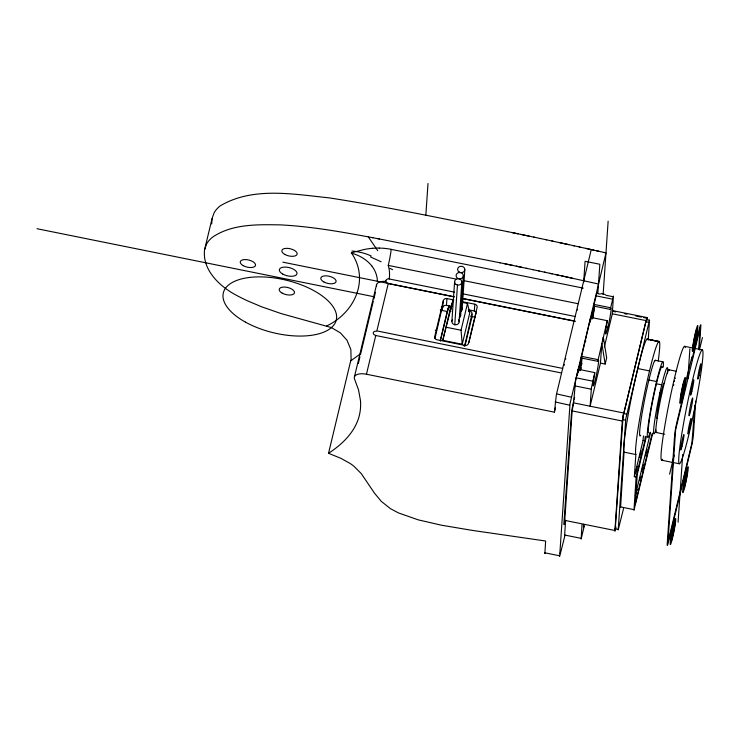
<?xml version="1.0" encoding="UTF-8"?>
<svg xmlns="http://www.w3.org/2000/svg" width="740" height="740" viewBox="0 0 740 740"><rect width="100%" height="100%" fill="white"/><g stroke="black" fill="none" stroke-linecap="round" stroke-linejoin="round"><path stroke-width="1.11" d="M441.123 309.644L442.289 309.875L442.418 306.601L434.981 338.476M507.668 231.657C448.292 219.762 389.018 207.154 329.171 197.867C293.41 194.222 252.756 186.462 220.178 205.905A79.883 37.213 13.5 0 0 213.99 213.055L212.019 218.735L204.536 249.88C202.288 269.295 218.522 285.178 234.081 294.011A122.914 57.258 13.5 0 0 247.696 300.912L261.719 306.832L280.996 313.538L331.243 327.515L340.418 332.889L347.042 340.308L350.862 349.641L351.093 359.214L328.542 453.296L340.946 458.356L350.011 463.397A44.9 20.914 13.5 0 1 353.877 466.2L361.324 473.674L374.532 493.229L381.304 501.378L390.498 508.695L398.453 512.913L418.183 519.841L441.355 525.187L472.139 530.367L545.63 541.014L544.88 553.529L545.14 553.085M604.201 252.47L605.977 252.867L570.031 403.596L559.634 556.508L564.953 535.473M597.763 361.324L581.242 357.993L590.724 317.358L607.244 320.688L597.763 361.324A13.274 0.925 -78.6 0 1 597.633 368.539A13.274 0.925 -78.6 0 1 593.517 385.632A13.274 0.925 -78.6 0 1 594.646 374.301L594.766 372.608L578.245 369.269L575.618 380.369L573.583 402.875L572.14 410.904L564.722 521.071L564.999 520.618M565.582 520.266L564.611 535.732L564.962 535.094M582.019 524.743L581.131 539.062L584.323 525.724A13.274 0.925 -78.6 0 1 583.61 524.244M596.958 293.456L596.884 292.735L593.721 306.073L610.241 309.413A13.274 0.925 -78.6 0 1 610.112 316.618A13.274 0.925 -78.6 0 1 605.995 333.721A13.274 0.925 -78.6 0 1 607.124 322.39L607.244 320.688M604.349 346.949L612.313 313.797L613.432 296.074L610.241 309.413M623.126 416.481L622.294 421.023L614.875 531.2L615.708 528.869M623.062 416.805L615.245 529.322L615.56 528.674M648.231 340.141L649.516 319.985L625.763 418.896L618.196 529.914L623.533 508.556M647.685 339.41A57.933 4.033 -78.6 0 0 633.153 388.898A57.933 4.033 -78.6 0 0 624.061 452.159L620.582 507.298M645.308 436.276A11.766 0.823 -78.6 0 0 644.836 440.763L636.123 477.013L633.967 510.341L652.782 433.104M646.843 320.54L646.936 317.506L623.524 414.511M425.805 215.627L427.998 183.492M442.289 309.875L443.353 300.579A3.015 2.664 3.9 0 1 446.932 298.572L453.898 299.978M442.89 307.377A3.015 2.664 3.9 0 1 446.47 305.38L446.932 298.572M447.626 311.207L447.765 309.228A3.015 2.664 3.9 0 1 451.335 307.23L451.197 309.209M451.9 321.345L454.61 281.644M454.767 324.721L457.468 285.029M459.124 321.872L461.834 282.18M460.622 315.647L463.332 275.946A3.617 3.191 3.9 0 0 458.227 272.746A3.617 3.191 3.9 0 0 457.607 278.249A3.617 3.191 3.9 0 0 463.323 276.048M462.121 309.413L464.822 269.721M464.581 346.209L471.954 314.111A3.015 2.664 3.9 0 0 469.623 310.92L469.493 312.9M464.979 345.959L471.685 318.08L471.954 314.111M476.246 312.188A3.015 2.664 3.9 0 0 474.34 311.004L474.812 304.205L462.611 301.744M328.542 453.296C341.094 445.082 352.878 434.232 358.049 419.784A208.079 96.931 13.5 0 0 360.436 400.34L358.539 389.943L354.58 379.102A12.071 5.624 13.5 0 1 366.448 374.227L554.417 412.161L556.351 394.781L591.251 249.584L579.115 246.91M583.666 282.116L585.09 261.285L599.835 264.263L597.865 293.17M578.245 369.269L578.125 370.971A13.274 0.925 -78.6 0 0 577.33 375.411M581.168 368.946L581.252 367.715M590.724 317.358L590.603 319.051A13.274 0.925 -78.6 0 0 589.937 322.696M594.766 372.608L591.417 387.806L590.104 406.214L600.464 363.118L601.814 343.268L605.181 364.071L600.464 363.118M603.155 294.206L608.141 221.14M603.008 341.454L603.313 337.042L606.68 357.846L605.181 364.071M636.123 477.013L634.346 476.652L635.854 454.536A57.933 4.033 -78.6 0 1 649.369 371.536A57.933 4.033 -78.6 0 1 658.221 361.037M678.081 522.246L682.706 454.471M687.867 378.639L689.902 348.771M694.897 405.344L691.918 443.131L667.989 541.921L675.629 429.866L700.059 328.227L698.708 349.474M695.73 401.089L693.399 435.286A9.657 0.675 -78.6 0 1 691.086 448.135L668.877 540.542A9.657 0.675 -78.6 0 1 667.193 544.316L674.649 434.861A9.657 0.675 -78.6 0 1 676.961 422.013L684.324 391.386L685.934 380.804L691.928 356.957L691.808 360.232L699.171 329.605A9.657 0.675 -78.6 0 1 700.854 325.831L699.226 349.779M212.019 218.735L211.723 223.915M469.16 342.343L469.484 340.567M581.732 364.469L581.964 363.266M622.913 416.851L623.552 413.808M622.997 416.417L623.357 414.659M469.724 339.373L470.196 337.264M585.534 341.639L585.729 340.779M623.672 413.891L645.826 321.697C646.26 318.82 646.769 319.134 649.572 320.531M376.577 284.548L354.488 376.605M358.327 363.507L359.936 356.828M360.473 354.608L373.312 301.161M373.848 298.932L375.457 292.254M366.448 374.227L375.763 335.507L561.586 373.006M443.353 300.579L434.695 336.589A3.015 2.664 3.9 0 0 437.026 339.78L464.905 345.404A3.015 2.664 3.9 0 0 468.476 343.406L477.134 307.396A3.015 2.664 3.9 0 0 474.812 304.205M447.765 309.228L440.522 339.336A3.015 2.664 3.9 0 0 440.605 340.714M440.383 341.011L448.949 305.38M448.551 308.765L449.356 305.426M442.761 340.335L450.244 309.181L452.973 300.523L442.761 340.335L462.232 344.267L469.715 313.113L467.486 303.456L461.908 302.327M462.232 344.267L461.048 330.234L467.486 303.456M468.679 311.66L469.216 309.431M470.464 336.173L475.413 315.601M554.417 412.161L555.481 407.731M574.157 399.258L574.619 397.343M634.346 476.652L643.06 440.411A11.766 0.823 -78.6 0 1 643.532 435.916M635.78 472.953L637.38 466.293M639.508 457.422L641.108 450.762M646.344 436.702L637.279 474.423L635.29 503.626L652.088 433.733M635.383 495.504L650.59 432.262M639.573 480.316L640.377 476.986M641.71 471.436L643.31 464.785M645.437 455.914L647.038 449.254M669.598 474.174L674.168 455.137M699.476 349.881L702.436 337.56M616.004 527.01L615.736 528.064M204.536 249.88L206.506 244.2A79.883 37.213 13.5 0 1 212.685 237.059C232.425 223.748 257.788 224.516 280.627 224.886C313.899 226.625 346.709 232.832 379.389 238.955M475.635 314.787L476.19 313.418M360.389 353.831L350.76 360.88M326.571 325.989C354.275 313.057 370.093 279.998 351.361 252.821L363.71 249.611A64.621 30.099 13.5 0 1 372.59 248.27M372.618 248.298L373.756 248.205A44.955 20.942 13.5 0 1 376.965 248.076L379.185 248.067M658.989 341.344L646.945 339.096L659.507 341.834L647.528 339.105M371.739 237.512L372.886 237.725M377.446 238.585L500.185 262.802M583.259 288.119L391.146 249.352A12.071 0.842 -78.6 0 1 388.26 265.401A41.098 36.26 3.9 0 1 389.231 278.971L454.406 292.134M601.065 293.595L605.191 294.428M598.059 293.678L600.26 294.122M605.764 295.232L613.479 296.786M595.894 295.806L612.424 299.145M593.841 304.371L610.361 307.711M612.498 310.587L646.982 317.543M388.26 265.401L455.942 279.063M463.582 280.599L578.19 303.733M612.452 311.262L615.791 311.938M624.708 313.732L626.937 314.186M635.854 315.98L641.432 317.108M643.661 317.562L647.001 318.237M612.313 313.797L645.946 320.587M645.826 321.697L648.777 322.298M462.963 293.854L575.174 316.498M605.709 326.83L607.91 327.274M282.828 262.163L453.851 296.685M461.779 298.285L575.045 321.142M454.453 296.953L388.241 283.587L376.864 330.91L562.696 368.418M461.927 298.461L575.137 321.308M684.676 346.348L702.371 349.918A58.081 4.042 -78.6 0 1 688.431 436.424A58.081 4.042 -78.6 0 1 681.744 434.186A58.081 4.042 -78.6 0 1 702.371 349.918M446.47 305.38L452.038 306.508M468.772 309.884L474.34 311.004M441.299 307.091L442.464 307.322M37 228.725L374.579 296.851M440.282 310.115L447.08 311.485M470.871 316.285L475.395 317.201M655.196 360.278L662.864 361.823M668.877 369.75L676.314 371.258M446.535 327.311L461.048 330.234M581.363 356.292L597.883 359.621M637.713 368.52L649.516 370.907M435.25 330.216L436.415 330.447M648.897 379.981L656.565 381.526M656.417 383.792L661.726 384.865M659.543 392.977L661.782 393.43M576.183 377.835L592.703 381.174M574.74 385.864L591.26 389.194M573.583 402.875L623.737 413.003M623.737 413.586L626.688 414.187M622.664 419.608L625.605 420.209M572.14 410.904L622.294 421.023M656.177 432.502L664.677 434.214M643.06 440.411L644.836 440.763M624.061 452.159L635.854 454.536M661.625 460.197L679.329 463.767M620.324 506.882L633.893 509.62M615.218 528.776L618.168 529.377M564.676 520.359L614.829 530.478M564.574 535.011L581.094 538.35M559.718 553.243L560.633 553.428M544.825 552.808L559.579 555.786M512.441 232.647L518.074 233.812M506.808 231.472L529.341 236.18M504.948 263.792L527.481 268.528M499.315 262.626L513.181 265.512M520.673 234.358L534.974 237.374M516.215 266.15L521.848 267.334M540.163 238.474L546.657 239.862M533.67 237.096L540.598 238.567M532.671 269.628L539.173 271.016M526.177 268.25L533.115 269.721M546.231 239.769L553.15 241.258M538.748 270.923L545.667 272.403M559.644 242.655L574.37 245.865M551.864 240.981L568.745 244.635M550.005 273.347L558.645 275.215M544.372 272.126L552.16 273.809M561.262 275.789L572.51 278.249M555.629 274.558L598.494 284.012M572.63 245.486L580.003 247.095M592.093 249.768L605.07 252.664M585.608 248.335L593.841 250.157M556.554 393.911L571.289 397.186M555.111 401.94L569.578 405.159M596.431 250.731L599.021 251.313M370.527 256.928L381.109 261.757M368.298 236.865L377.733 250.694M656.741 431.993A32.014 2.229 -78.6 0 1 660.376 400.516A32.014 2.229 -78.6 0 1 669.173 370.509M662.652 459.272A58.081 4.042 -78.6 0 1 669.247 402.153A58.081 4.042 -78.6 0 1 685.212 347.717M673.64 385.309A7.844 0.546 -78.6 0 1 673.788 384.522M674.418 381.526A7.844 0.546 -78.6 0 1 674.575 380.85M675.158 378.519A7.844 0.546 -78.6 0 1 675.296 378.011M655.88 430.033A33.79 2.35 -78.6 0 1 654.724 420.653A33.79 2.35 -78.6 0 1 663.54 377.742A33.79 2.35 -78.6 0 1 667.471 373.589M649.017 432.558A33.79 2.35 -78.6 0 1 653.346 397.639A33.79 2.35 -78.6 0 1 662.365 367.53M649.896 433.141A38.619 2.692 -78.6 0 1 652.782 398.731A38.619 2.692 -78.6 0 1 663.271 367.132M640.729 435.277A38.619 2.692 -78.6 0 1 644.827 398.564A38.619 2.692 -78.6 0 1 655.621 360.824M594.572 306.129A13.274 0.925 -78.6 0 1 592.583 318.542M593.721 306.073A13.274 0.925 -78.6 0 1 593.869 305.685M657.546 417.86A18.102 1.258 -78.6 0 1 659.312 400.95A18.102 1.258 -78.6 0 1 664.409 383.524M637.482 489.686A36.935 2.571 -78.6 0 1 637.177 490.296M581.242 357.993A13.274 0.925 -78.6 0 1 582.029 356.671M582.093 357.966A13.274 0.925 -78.6 0 1 580.188 370.074M458.43 319.763A3.617 3.191 3.9 0 1 457.958 324A3.617 3.191 3.9 0 1 453.13 323.981A3.617 3.191 3.9 0 1 452.547 319.736M459.929 313.538A3.617 3.191 3.9 0 1 459.253 317.923M464.72 344.22A3.015 2.664 3.9 0 1 463.684 345.71M449.504 311.244A3.015 2.664 3.9 0 1 451.067 311.198M471.056 315.823A3.015 2.664 3.9 0 1 471.685 318.08M461.427 307.304A3.617 3.191 3.9 0 1 460.752 311.688M351.287 253.182A34.022 29.369 17.6 0 1 371.785 265.882M351.898 251.008A64.473 52.17 -28.3 0 1 371.203 255.985M371.757 265.9A29.471 25.965 15.8 0 1 377.391 281.367M379.195 248.094A33.735 15.716 13.5 0 1 391.146 249.325M389.98 268.361A35.529 1.027 27.3 0 1 392.57 269.684M385.743 280.839A2.877 2.803 -6.4 0 1 389.24 278.906M578.107 372.368A9.953 0.694 -78.6 0 1 581.233 359.89A9.953 0.694 -78.6 0 1 579.799 370.814M564.12 365.44A9.953 0.694 -78.6 0 1 564.324 364.496M565.638 359.131A9.953 0.694 -78.6 0 1 565.813 358.549M375.781 335.331A2.858 2.072 7.2 0 1 373.256 332.935A2.858 2.072 7.2 0 1 376.272 331.224M590.585 320.448A9.953 0.694 -78.6 0 1 593.711 307.97A9.953 0.694 -78.6 0 1 592.278 318.894M577.385 310.042A9.953 0.694 -78.6 0 1 577.561 309.292M388.287 283.346A2.96 2.137 7.2 0 1 385.79 281.413A2.599 2.174 -24.3 0 1 385.91 280.886M376.595 286.158A12.071 5.624 13.5 0 1 385.845 281.413M565.434 520.433A9.657 0.675 -78.6 0 1 563.926 523.476L571.391 414.021A9.657 0.675 -78.6 0 1 573.694 401.173M245.439 322.113A58.081 27.056 13.5 0 0 336.182 320.42A58.081 27.056 13.5 0 0 257.798 276.889A58.081 27.056 13.5 0 0 245.439 322.113M689.208 430.19A7.844 0.546 -78.6 0 0 691.086 418.507A7.844 0.546 -78.6 0 0 688.302 429.894A7.844 0.546 -78.6 0 0 689.208 430.19M682.012 446.276A7.844 0.546 -78.6 0 0 683.89 434.584A7.844 0.546 -78.6 0 0 681.105 445.97A7.844 0.546 -78.6 0 0 682.012 446.276M691.845 391.488A7.844 0.546 -78.6 0 0 693.722 379.805A7.844 0.546 -78.6 0 0 690.938 391.183A7.844 0.546 -78.6 0 0 691.845 391.488M699.041 375.402A7.844 0.546 -78.6 0 0 700.928 363.719A7.844 0.546 -78.6 0 0 698.135 375.106A7.844 0.546 -78.6 0 0 699.041 375.402M690.476 411.449A9.056 0.629 -78.6 0 0 692.649 397.972A9.056 0.629 -78.6 0 0 689.43 411.107A9.056 0.629 -78.6 0 0 690.476 411.449M456.108 284.475A3.617 3.191 3.9 0 0 461.825 282.282A3.617 3.191 3.9 0 0 456.728 278.98A3.617 3.191 3.9 0 0 456.108 284.475M459.105 272.015A3.617 3.191 3.9 0 0 464.812 269.822A3.617 3.191 3.9 0 0 459.725 266.52A3.617 3.191 3.9 0 0 459.105 272.015M672.253 539.053A13.274 0.925 -78.6 0 0 675.657 518.638A13.274 0.925 -78.6 0 0 671.014 537.129A13.274 0.925 -78.6 0 0 672.253 539.053M684.731 487.142A13.274 0.925 -78.6 0 0 688.135 466.727A13.274 0.925 -78.6 0 0 683.492 485.218A13.274 0.925 -78.6 0 0 684.731 487.142M681.938 397.63A13.274 0.925 -78.6 0 0 685.259 377.465A13.274 0.925 -78.6 0 0 680.587 396.27A13.274 0.925 -78.6 0 0 681.938 397.63M694.416 345.71A13.274 0.925 -78.6 0 0 697.737 325.545A13.274 0.925 -78.6 0 0 693.066 344.359A13.274 0.925 -78.6 0 0 694.416 345.71M682.086 395.928A9.953 0.694 -78.6 0 0 684.602 380.721A9.953 0.694 -78.6 0 0 681.105 394.716A9.953 0.694 -78.6 0 0 682.086 395.928M694.564 344.007A9.953 0.694 -78.6 0 0 697.08 328.8A9.953 0.694 -78.6 0 0 693.584 342.805A9.953 0.694 -78.6 0 0 694.564 344.007M672.457 537.083A9.953 0.694 -78.6 0 0 674.982 521.876A9.953 0.694 -78.6 0 0 671.476 535.871A9.953 0.694 -78.6 0 0 672.457 537.083M684.935 485.163A9.953 0.694 -78.6 0 0 687.46 469.956A9.953 0.694 -78.6 0 0 683.963 483.96A9.953 0.694 -78.6 0 0 684.935 485.163M323.815 281.931A7.844 3.654 13.5 0 0 336.062 281.69A7.844 3.654 13.5 0 0 325.443 275.817A7.844 3.654 13.5 0 0 323.815 281.931M243.275 265.679A7.844 3.654 13.5 0 0 255.513 265.429A7.844 3.654 13.5 0 0 244.903 259.564A7.844 3.654 13.5 0 0 243.275 265.679M282.227 293.16A7.844 3.654 13.5 0 0 294.464 292.911A7.844 3.654 13.5 0 0 283.855 287.046A7.844 3.654 13.5 0 0 282.227 293.16M284.863 254.458A7.844 3.654 13.5 0 0 297.11 254.209A7.844 3.654 13.5 0 0 286.491 248.335A7.844 3.654 13.5 0 0 284.863 254.458M282.837 274.133A9.056 4.218 13.5 0 0 296.962 273.846A9.056 4.218 13.5 0 0 284.715 267.075A9.056 4.218 13.5 0 0 282.837 274.133"/></g></svg>
